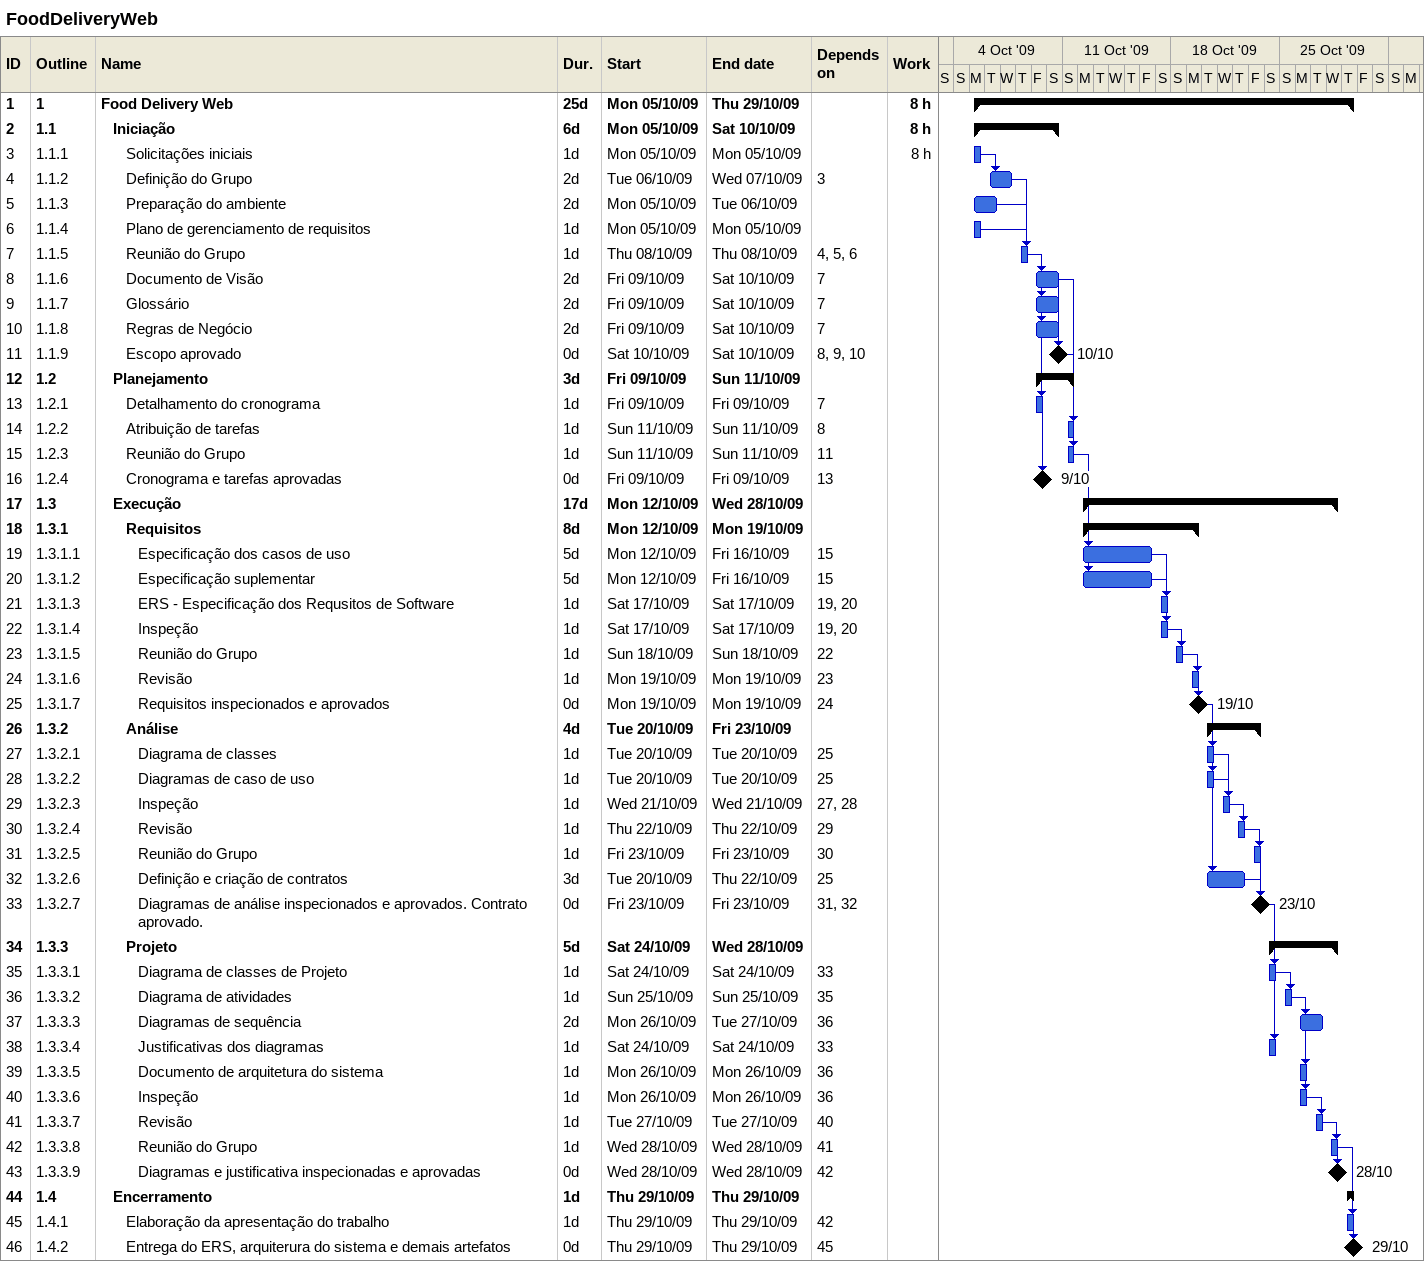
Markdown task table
FoodDeliveryWeb

| ID | WBS | Task | Duration | Start | Finish | Predecessors | Work (h) |
|---|---|---|---|---|---|---|---|
| 1 | 1 | **Food Delivery Web** | 25d | 2009-10-05 | 2009-10-29 |  | 8 |
| 2 | 1.1 | **Iniciação** | 6d | 2009-10-05 | 2009-10-10 |  | 8 |
| 3 | 1.1.1 | Solicitações iniciais | 1d | 2009-10-05 | 2009-10-05 |  | 8 |
| 4 | 1.1.2 | Definição do Grupo | 2d | 2009-10-06 | 2009-10-07 | 3 |  |
| 5 | 1.1.3 | Preparação do ambiente | 2d | 2009-10-05 | 2009-10-06 |  |  |
| 6 | 1.1.4 | Plano de gerenciamento de requisitos | 1d | 2009-10-05 | 2009-10-05 |  |  |
| 7 | 1.1.5 | Reunião do Grupo | 1d | 2009-10-08 | 2009-10-08 | 4, 5, 6 |  |
| 8 | 1.1.6 | Documento de Visão | 2d | 2009-10-09 | 2009-10-10 | 7 |  |
| 9 | 1.1.7 | Glossário | 2d | 2009-10-09 | 2009-10-10 | 7 |  |
| 10 | 1.1.8 | Regras de Negócio | 2d | 2009-10-09 | 2009-10-10 | 7 |  |
| 11 | 1.1.9 | Escopo aprovado | 0d | 2009-10-10 | 2009-10-10 | 8, 9, 10 |  |
| 12 | 1.2 | **Planejamento** | 3d | 2009-10-09 | 2009-10-11 |  |  |
| 13 | 1.2.1 | Detalhamento do cronograma | 1d | 2009-10-09 | 2009-10-09 | 7 |  |
| 14 | 1.2.2 | Atribuição de tarefas | 1d | 2009-10-11 | 2009-10-11 | 8 |  |
| 15 | 1.2.3 | Reunião do Grupo | 1d | 2009-10-11 | 2009-10-11 | 11 |  |
| 16 | 1.2.4 | Cronograma e tarefas aprovadas | 0d | 2009-10-09 | 2009-10-09 | 13 |  |
| 17 | 1.3 | **Execução** | 17d | 2009-10-12 | 2009-10-28 |  |  |
| 18 | 1.3.1 | **Requisitos** | 8d | 2009-10-12 | 2009-10-19 |  |  |
| 19 | 1.3.1.1 | Especificação dos casos de uso | 5d | 2009-10-12 | 2009-10-16 | 15 |  |
| 20 | 1.3.1.2 | Especificação suplementar | 5d | 2009-10-12 | 2009-10-16 | 15 |  |
| 21 | 1.3.1.3 | ERS - Especificação dos Requsitos de Software | 1d | 2009-10-17 | 2009-10-17 | 19, 20 |  |
| 22 | 1.3.1.4 | Inspeção | 1d | 2009-10-17 | 2009-10-17 | 19, 20 |  |
| 23 | 1.3.1.5 | Reunião do Grupo | 1d | 2009-10-18 | 2009-10-18 | 22 |  |
| 24 | 1.3.1.6 | Revisão | 1d | 2009-10-19 | 2009-10-19 | 23 |  |
| 25 | 1.3.1.7 | Requisitos inspecionados e aprovados | 0d | 2009-10-19 | 2009-10-19 | 24 |  |
| 26 | 1.3.2 | **Análise** | 4d | 2009-10-20 | 2009-10-23 |  |  |
| 27 | 1.3.2.1 | Diagrama de classes | 1d | 2009-10-20 | 2009-10-20 | 25 |  |
| 28 | 1.3.2.2 | Diagramas de caso de uso | 1d | 2009-10-20 | 2009-10-20 | 25 |  |
| 29 | 1.3.2.3 | Inspeção | 1d | 2009-10-21 | 2009-10-21 | 27, 28 |  |
| 30 | 1.3.2.4 | Revisão | 1d | 2009-10-22 | 2009-10-22 | 29 |  |
| 31 | 1.3.2.5 | Reunião do Grupo | 1d | 2009-10-23 | 2009-10-23 | 30 |  |
| 32 | 1.3.2.6 | Definição e criação de contratos | 3d | 2009-10-20 | 2009-10-22 | 25 |  |
| 33 | 1.3.2.7 | Diagramas de análise inspecionados e aprovados. Contrato aprovado. | 0d | 2009-10-23 | 2009-10-23 | 31, 32 |  |
| 34 | 1.3.3 | **Projeto** | 5d | 2009-10-24 | 2009-10-28 |  |  |
| 35 | 1.3.3.1 | Diagrama de classes de Projeto | 1d | 2009-10-24 | 2009-10-24 | 33 |  |
| 36 | 1.3.3.2 | Diagrama de atividades | 1d | 2009-10-25 | 2009-10-25 | 35 |  |
| 37 | 1.3.3.3 | Diagramas de sequência | 2d | 2009-10-26 | 2009-10-27 | 36 |  |
| 38 | 1.3.3.4 | Justificativas dos diagramas | 1d | 2009-10-24 | 2009-10-24 | 33 |  |
| 39 | 1.3.3.5 | Documento de arquitetura do sistema | 1d | 2009-10-26 | 2009-10-26 | 36 |  |
| 40 | 1.3.3.6 | Inspeção | 1d | 2009-10-26 | 2009-10-26 | 36 |  |
| 41 | 1.3.3.7 | Revisão | 1d | 2009-10-27 | 2009-10-27 | 40 |  |
| 42 | 1.3.3.8 | Reunião do Grupo | 1d | 2009-10-28 | 2009-10-28 | 41 |  |
| 43 | 1.3.3.9 | Diagramas e justificativa inspecionadas e aprovadas | 0d | 2009-10-28 | 2009-10-28 | 42 |  |
| 44 | 1.4 | **Encerramento** | 1d | 2009-10-29 | 2009-10-29 |  |  |
| 45 | 1.4.1 | Elaboração da apresentação do trabalho | 1d | 2009-10-29 | 2009-10-29 | 42 |  |
| 46 | 1.4.2 | Entrega do ERS, arquiterura do sistema e demais artefatos | 0d | 2009-10-29 | 2009-10-29 | 45 |  |
